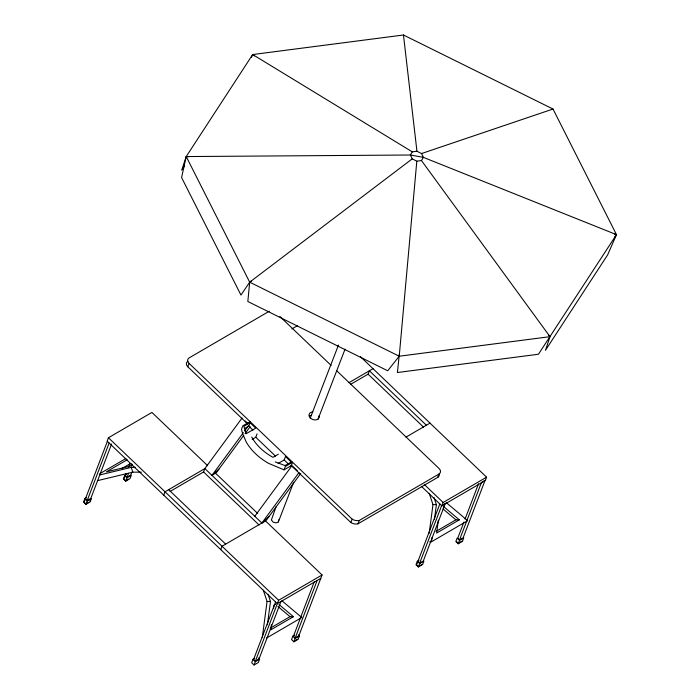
<?xml version="1.0" encoding="UTF-8"?>
<svg xmlns="http://www.w3.org/2000/svg" width="700" height="700" viewBox="0 0 700 700"><rect width="100%" height="100%" fill="white"/><g stroke="black" fill="none" stroke-linecap="round" stroke-linejoin="round"><path stroke-width="1.05" d="M399.341 354.025L397.416 372.523L538.449 354.244L616.472 234.64L553.009 109.034L403.463 35L252.691 54.539L186.218 156.564L181.685 170.205L184.643 165.664M416.815 161.184L399.227 356.213L387.713 370.755L247.835 301.507L249.681 282.179L186.218 156.564L410.384 155.006L423.395 157.369L616.472 234.64L607.644 254.879L545.466 350.315L549.999 336.674L421.453 160.536L416.815 161.184L412.221 158.865L410.384 155.006L412.309 151.865L416.946 151.244L421.549 153.545L423.395 157.369L421.453 160.536M262.281 637.543L267.067 601.457L263.314 590.17M267.391 624.811L270.489 601.457L268.1 594.282M271.451 624.496L270.734 629.878L293.414 616.674L278.985 604.503M273.595 608.344L274.015 605.115L275.704 604.135M429.179 533.278L432.976 504.613L429.214 493.334M429.765 541.765L431.471 541.765L432.031 537.521M434.429 519.479L436.398 504.621L434 497.438M438.358 520.117L436.642 533.041L459.323 519.829L443.293 506.319M276.071 506.695L271.39 520.021L273.166 522.104L276.054 522.909L278.346 521.955L278.714 519.811M86.511 497.726L84.814 498.715L83.527 502.093L85.907 504.367L90.142 501.9L91.438 498.514L87.194 500.99L85.907 504.367M207.699 465.727L151.909 412.431L108.447 437.745L107.161 441.123L277.331 603.663L320.784 578.349M85.111 499.669L84.14 502.206L85.907 503.895M107.38 441.341L85.426 498.82L87.203 500.517L90.825 498.409M87.203 500.517L109.156 443.03M89.854 500.946L111.624 443.949M126.35 474.521L124.653 475.51L123.357 478.896L125.737 481.171L129.981 478.695L131.276 475.317L127.032 477.785L125.737 481.171M124.941 476.464L123.97 479.001L125.746 480.699M126.035 473.602L125.265 475.624L127.041 477.312L130.655 475.204L131.81 472.176M128.345 467.556L129.885 463.523M127.041 477.312L128.581 473.279M131.276 466.218L132.046 464.205M247.669 423.955L187.793 366.765L189.088 363.379A5.232 3.771 20.9 0 1 189.157 357.884L268.826 311.483A5.232 3.771 20.9 0 1 269.334 311.238M163.739 495.171L165.034 491.785L204.864 468.589L242.069 417.996M170.144 491.435L203.577 471.966L204.864 468.589L261.87 523.04L266.341 520.205L300.711 473.471M244.352 428.636L248.745 426.081L250.04 422.695L255.736 428.137L246.059 433.773L243.889 426.283L250.04 422.695M252.21 439.338L255.78 437.264L257.066 433.886M220.745 549.622L222.04 546.236L265.493 520.923L322.079 574.971L298.83 635.836L295.207 637.945L293.44 636.256L314.239 581.796M278.075 463.505L284.2 459.944L285.486 456.558L291.183 462L285.031 465.579L275.223 461.886M284.06 469.849L285.355 466.471L292.591 462.254L291.305 465.631L284.06 469.849L268.616 463.374A52.299 37.748 20.9 0 1 246.199 441.963L242.515 433.493L241.517 429.214L242.812 425.836L250.049 421.619M254.686 658.359L252.989 659.347L251.703 662.725L254.082 665L258.317 662.532L259.613 659.146L258.422 658.009M275.555 601.965L253.601 659.452L255.377 661.15L259 659.041L280.945 601.554M255.377 661.15L278.618 600.276L322.079 574.971M254.082 665L255.369 661.622L259.613 659.146M350.446 384.44L368.095 374.168L369.381 370.781L426.387 425.233M294.525 635.154L292.828 636.142L291.533 639.529L293.912 641.795L298.156 639.327L299.442 635.95L298.252 634.812M295.207 637.945L317.161 580.457M293.912 641.795L295.207 638.418L299.442 635.95M439.224 474.924A5.232 3.771 20.9 0 1 437.701 477.4L358.033 523.801A7.464 5.39 20.9 0 1 350.866 522.524L352.161 519.146L189.088 363.379M358.033 523.801L359.328 520.424L438.996 474.023A5.232 3.771 20.9 0 0 439.075 468.528L336.656 370.703M437.701 477.4L438.996 474.023M418.985 560.341L417.287 561.33L415.993 564.716L418.373 566.983L422.616 564.515L423.902 561.137L419.668 563.605L418.373 566.983M416.605 564.821L417.576 562.284M439.854 503.956L417.9 561.444L419.668 563.133L423.29 561.024L445.244 503.536L441.621 505.645L419.668 563.133M421.409 486.343L441.84 505.864L443.135 502.477L486.588 477.173L360.43 356.668M463.899 522.104L457.73 538.239L459.506 539.936L463.129 537.827L485.082 480.34L481.46 482.449L459.506 539.936M465.054 519.076L478.529 483.779M458.211 543.786L459.498 540.4L463.741 537.933L462.446 541.319L458.211 543.786L455.831 541.511L457.117 538.134L459.498 540.4M486.588 477.173L485.301 480.55L441.84 505.864M310.214 418.25L338.467 345.056M278.346 521.955L293.65 482.309M317.984 419.283L345.065 349.134M251.431 57.426L252.691 54.539L412.309 151.865M614.731 237.221L616.472 234.64L614.381 234.054M243.801 435.304L216.431 472.526L211.96 475.361L243.39 432.618M244.668 430.876L248.517 425.635M245.07 433.58L250.162 426.659M254.782 516.267L291.988 465.675L297.5 470.942M299.075 472.448L261.87 523.04L268.914 516.714M211.96 475.361L218.995 469.044M412.221 158.865L249.681 282.179L240.957 295.059L181.589 177.564L186.218 156.564L188.388 156.756M251.501 280.963L249.681 282.179L399.227 356.213L549.999 336.674L548.564 335.029M291.865 328.939L297.526 325.64M99.925 473.629L125.93 458.483M127.19 459.742L106.4 471.852L129.736 466.244L132.265 464.774M122.168 468.379L130.673 463.426L131.827 465.036M86.817 503.37L88.629 502.32M126.648 480.165L128.459 479.115M348.959 382.681L373.004 368.672M278.338 454.204L272.991 457.319L272.221 456.916A47.058 33.968 20.9 0 1 252.053 437.649L251.72 437.001M405.965 437.132L430.01 423.124M436.056 531.387L455.901 519.829L459.323 519.829M270.156 628.224L290.001 616.665L293.414 616.674M431.471 541.765L467.688 520.678L446.127 502.495M266.49 638.067L301.779 617.514L281.873 600.731M419.283 565.985L422.004 564.41M461.834 541.205L458.211 543.314L456.444 541.625M293.921 641.331L297.544 639.222M421.549 153.545L553.009 109.034M99.4 475.029L131.215 467.373L135.537 467.381M97.808 480.576L132.816 472.159L141.452 472.168M432.976 504.613L436.398 504.621M267.067 601.457L270.489 601.457M252.691 54.539L254.415 55.877M443.082 509.014L455.901 519.829M277.97 606.532L290.001 616.665M368.095 374.168L423.535 427.123M279.939 316.523L331.144 365.435M424.279 484.461L443.135 502.477M417.287 561.33L419.668 563.605M417.2 565.39L418.381 566.519M245.219 421.006L247.581 423.264M290.999 465.343L350.866 522.524M248.745 426.081L253.015 430.159M284.2 459.944L288.47 464.021M255.78 437.264L275.467 456.076M215.513 473.191L257.688 513.468M203.577 471.966L259.017 524.93M168.656 489.676L225.662 544.128M108.447 437.745L278.618 600.276M124.653 475.51L127.032 477.785M292.828 636.142L295.207 638.418M84.814 498.715L87.194 500.99M252.989 659.347L255.369 661.622M131.215 467.373L132.816 472.159M403.463 35L416.946 151.244M359.328 520.424A7.464 5.39 20.9 0 1 352.161 519.146M187.793 366.765A5.232 3.771 20.9 0 1 187.871 361.27M309.243 415.949A5.232 3.771 20.9 0 1 311.526 415.345M318.99 415.817A5.232 3.771 20.9 0 1 315.341 419.939A5.232 3.771 20.9 0 1 309.172 416.089A5.232 3.771 20.9 0 1 312.821 411.967"/></g></svg>
